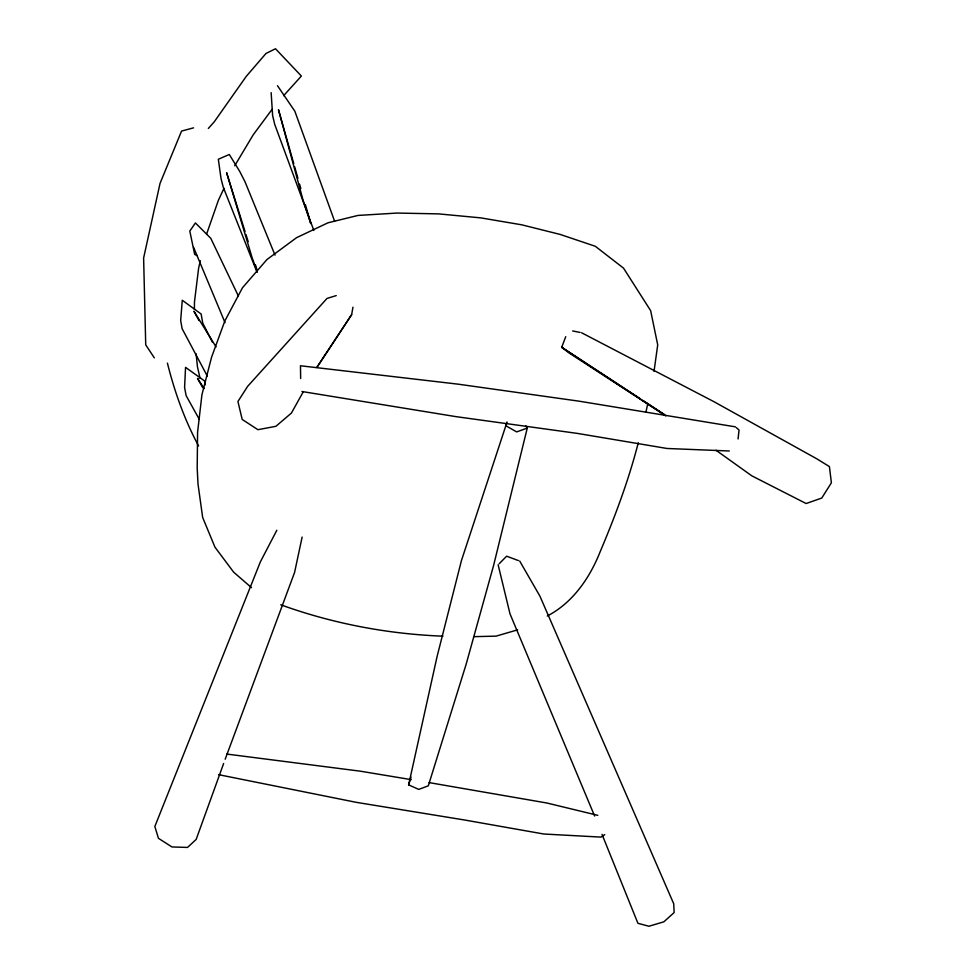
<?xml version="1.0" encoding="UTF-8"?>
<svg xmlns="http://www.w3.org/2000/svg" width="975" height="975" viewBox="0 0 975 975"><rect width="100%" height="100%" fill="white"/><g stroke="black" fill="none" stroke-linecap="round" stroke-linejoin="round"><path stroke-width="1.46" d="M194.403 309.416L194.476 301.909L198.62 268.174L200.35 260.764M300.653 378.532L300.471 365.771L458.213 384.174L579.223 401.2L735.406 426.843M738.063 438.957L739.05 430.024L736.32 427.635M654.03 371.39L657.711 344.882L650.642 310.647L623.525 268.137L595.298 246.273L560.138 234.427L521.844 224.835L480.699 217.864L438.518 213.878L397.02 213.062L357.971 215.438L327.99 222.8L296.595 237.656L266.943 259.545L242.507 287.735L224.835 320.958L211.563 357.228L201.923 394.79L197.584 432.303L197.194 468.134L198.01 484.051L202.666 517.457L214.963 547.182L233.671 572.191L251.489 587.633M316.875 367.477L351.634 314.681L352.962 307.186M302.128 537.067L294.584 572.447L225.188 759.22M645.913 412.23L647.79 403.504M525.622 425.722L527.268 428.074L493.63 565.329L466.221 663.975L428.305 785.826L418.726 789.397L408.635 784.863L437.129 656.346L461.443 560.576L507.073 421.968M638.272 442.76C628.668 480.212 615.079 516.482 600.027 552.057C589.668 578.126 572.666 602.818 547.268 616.017M408.635 784.863L411.048 777.185M506.695 423.065L505.806 425.722L516.689 431.913L527.268 428.074M206.59 234.122L218.4 200.253L224.006 188.285M223.628 763.523L196.158 839.438L187.517 847.433L171.941 846.946L158.45 838.317L154.842 826.495L260.386 561.832L276.827 530.254M565.732 336.692L561.722 347.307L569.144 353.011L664.487 414.826M303.176 391.962L291.403 413.071L275.913 426.307L257.912 429.695L242.202 419.445L237.924 401.517L247.65 386.344L326.991 298.447L336.241 295.596M234.731 165.738L253.147 134.928L272.098 109.322M317.155 366.905L351.634 314.681M208.345 128.444L214.22 121.863L246.285 76.33L265.992 53.467L275.498 48.75L301.373 76.05L283.603 95.708M499.2 563.733L506.622 556.201L518.395 560.576M604.78 834.6L601.002 837.111L543.831 834.015L464.429 819.975L356.228 802.328L218.522 774.65M517.664 629.838L496.019 636.151L473.911 636.651M193.562 127.847L181.569 131.064L160.034 183.397L143.618 258.022L145.726 344.857L154.318 357.862M729.337 450.998L667.022 448.476L577.602 433.436L455.764 416.605L301.957 391.511M442.967 636.175C387.745 634.043 332.755 623.61 280.763 604.793M226.797 754.065L360.445 771.201L411.206 779.634M429.122 782.608L546.841 802.998L597.797 815.344M572.666 330.952L580.052 332.438M197.169 255.596L194.671 254.426L189.808 231.063L195.427 222.958L210.795 238.339L238.363 295.998M581.527 332.731L714.041 401.737L816.928 458.884L829.42 466.598L831.382 482.808L821.754 498.054L806.13 503.527L751.822 475.849L715.991 450.243M640.429 398.824L561.722 347.307L665.828 415.935M642.976 400.481L664.548 414.607M277.485 85.715L294.864 111.26L334.596 221.191M204.128 388.55L197.511 378.373L202.763 387.648M216.048 346.905L193.964 311.281L199.01 320.58M519.712 561.052L539.955 596.212L673.737 903.825L674.127 912.576L663.865 921.814L648.936 926.25L637.93 923.301L602.026 834.381M199.339 419.433L186.127 395.618L184.592 387.489L185.555 367.356L204.543 380.945L205.262 384.82M207.382 376.24L182.118 328.673L180.668 320.495L182.276 300.263L201.13 314.011L202.763 323.139L212.428 342.128M198.583 445.928C184.555 419.847 174.574 391.804 167.42 363.127M313.828 230.453L274.718 124.373L272.622 115.55L271.147 92.625M193.55 247.26L225.018 322.628M275.011 255.121L244.993 181.728L239.655 171.295L229.283 154.489L218.327 159.266L221.045 178.693L223.299 187.346L256.986 272.062M594.616 816.038L509.986 613.799L498.14 564.805M257.266 271.976L252.123 257.717L226.602 172.66L245.054 231.623M245.956 234.5L248.198 241.69M255.401 264.712L256.754 269.027M293.78 163.702L278.46 109.675L302.969 199.887L310.757 223.567L305.37 204.592M294.608 166.615L297.923 178.303M299.581 184.141L300.824 188.528M200.082 378.385L197.462 366.807L196.097 353.767"/></g></svg>
